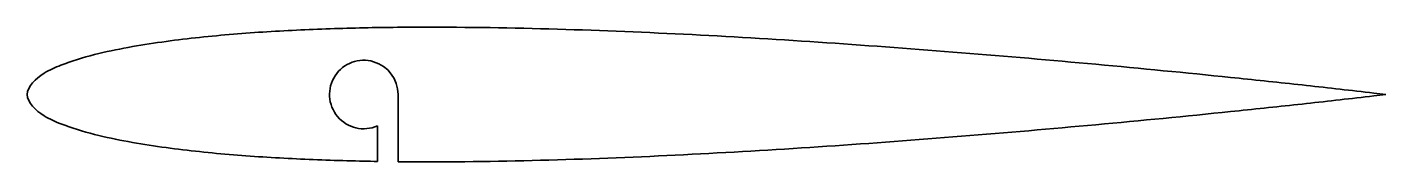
# Model space of a CAD drawing. Header units: millimetres. Extents: x 751 to 949, y -19 to 1.
import ezdxf

# ---------------------------------------------------------------- set-up
doc = ezdxf.new("R2010")
doc.units = ezdxf.units.MM
doc.layers.add('1', color=7, linetype='Continuous', true_color=0xffffff)

msp = doc.modelspace()

# ---------------------------------------------------------------- linework, layer by layer
at = {"layer": '1', "color": 252, "linetype": 'Continuous', "lineweight": 35}
for p, q in [((804.99, -18.93), (804.99, -9.15)), ((804.99, -18.93), (804.99, -9.15)), ((947, -8.94), (948.76, -9.15)), ((947, -8.94), (948.76, -9.15)), ((948.76, -9.15), (947, -9.35)), ((948.76, -9.15), (947, -9.35)), ((801.99, -13.72), (801.99, -18.89)), ((801.99, -13.72), (801.99, -18.89))]:
    msp.add_line(p, q, dxfattribs=at)
msp.add_arc((800, -9.15), 4.99, 0, 293.4865, dxfattribs=at)
msp.add_arc((800, -9.15), 4.99, 0, 293.4865, dxfattribs=at)
for points, knots in [([(801.99, -18.89), (801.33, -18.88), (797.39, -18.81), (790.19, -18.57), (780.38, -17.95), (772.21, -17.08), (765.67, -16.04), (760.76, -15.03), (756.58, -13.74), (753.12, -12.28), (749.75, -9.15), (753.12, -6.02), (756.58, -4.56), (760.76, -3.27), (765.67, -2.26), (772.21, -1.22), (780.38, -0.35), (790.19, 0.27), (800, 0.6), (813.07, 0.71), (829.41, 0.41), (849.01, -0.44), (868.61, -1.65), (888.21, -3.13), (907.81, -4.83), (924.14, -6.43), (937.2, -7.82), (943.73, -8.56), (947, -8.94)], [0, 0, 0, 0, 0.007892, 0.046818, 0.085805, 0.124945, 0.144647, 0.164544, 0.184929, 0.195718, 0.211381, 0.227044, 0.237832, 0.258218, 0.278115, 0.297817, 0.336957, 0.375944, 0.414869, 0.453775, 0.531592, 0.609469, 0.68742, 0.765445, 0.843543, 0.921722, 0.960847, 1, 1, 1, 1]), ([(801.99, -18.89), (801.33, -18.88), (797.39, -18.81), (790.19, -18.57), (780.38, -17.95), (772.21, -17.08), (765.67, -16.04), (760.76, -15.03), (756.58, -13.74), (753.12, -12.28), (749.75, -9.15), (753.12, -6.02), (756.58, -4.56), (760.76, -3.27), (765.67, -2.26), (772.21, -1.22), (780.38, -0.35), (790.19, 0.27), (800, 0.6), (813.07, 0.71), (829.41, 0.41), (849.01, -0.44), (868.61, -1.65), (888.21, -3.13), (907.81, -4.83), (924.14, -6.43), (937.2, -7.82), (943.73, -8.56), (947, -8.94)], [0, 0, 0, 0, 0.007892, 0.046818, 0.085805, 0.124945, 0.144647, 0.164544, 0.184929, 0.195718, 0.211381, 0.227044, 0.237832, 0.258218, 0.278115, 0.297817, 0.336957, 0.375944, 0.414869, 0.453775, 0.531592, 0.609469, 0.68742, 0.765445, 0.843543, 0.921722, 0.960847, 1, 1, 1, 1]), ([(947, -9.35), (943.73, -9.74), (937.2, -10.48), (924.14, -11.87), (907.81, -13.47), (888.21, -15.17), (868.61, -16.65), (849.01, -17.85), (829.41, -18.71), (814.73, -18.98), (806.59, -18.95), (804.99, -18.93)], [0, 0, 0, 0, 0.069257, 0.138465, 0.276755, 0.414901, 0.552918, 0.690804, 0.828559, 0.966209, 1, 1, 1, 1]), ([(947, -9.35), (943.73, -9.74), (937.2, -10.48), (924.14, -11.87), (907.81, -13.47), (888.21, -15.17), (868.61, -16.65), (849.01, -17.85), (829.41, -18.71), (814.73, -18.98), (806.59, -18.95), (804.99, -18.93)], [0, 0, 0, 0, 0.069257, 0.138465, 0.276755, 0.414901, 0.552918, 0.690804, 0.828559, 0.966209, 1, 1, 1, 1])]:
    msp.add_open_spline(points, degree=3, knots=knots, dxfattribs=at)

doc.saveas('drawing.dxf')
